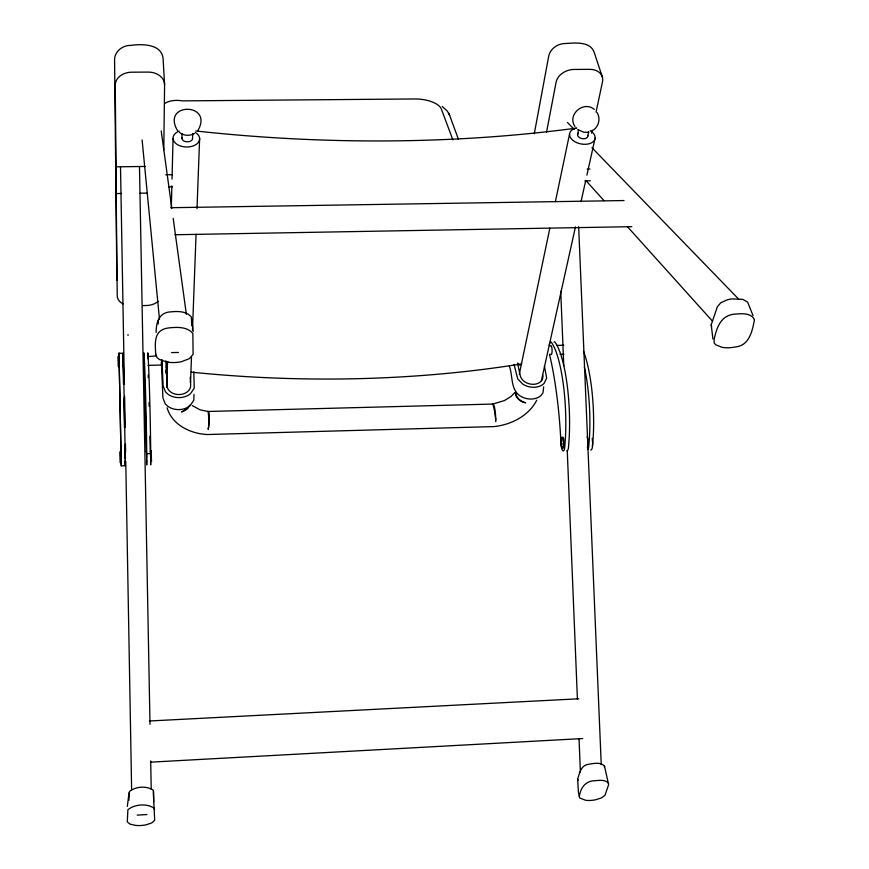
<?xml version="1.0" encoding="UTF-8"?>
<svg xmlns="http://www.w3.org/2000/svg" width="869" height="869" viewBox="0 0 869 869"><rect width="100%" height="100%" fill="white"/><g stroke="black" fill="none" stroke-linecap="round" stroke-linejoin="round"><path stroke-width="1.3" d="M146.72 459.831L146.687 461.895M147.665 356.029L147.817 352.825A74.799 1.662 88.9 0 1 150.706 451.587L150.728 464.839L150.543 463.123M119.064 357.333L119.02 353.129L122.931 353.477A74.93 0.695 89 0 1 125.114 452.434L125.255 465.708L121.247 465.838L121.106 459.375M120.997 452.13L121.204 462.753L121.073 457.985M121.269 465.838L119.02 353.129M163.785 149.946L164.589 84.88L163.166 59.82C162.807 43.689 141.843 43.765 130.719 45.405C122.659 45.155 114.328 51.608 114.567 60.08L116.859 280.47M191.777 325.799L191.365 317.055C186.639 311.091 177.873 311.156 170.954 311.841C159.223 312.286 156.083 322.03 156.127 332.458M128.894 800.392L129.459 791.496C135.749 786.445 146.47 785.565 153.205 790.149L154.671 820.249L151.912 822.845L146.253 824.79A17.565 8.342 -4.4 0 1 135.716 825.42L130.035 824.149L127.276 821.878L127.895 809.702C134.88 804.173 146.676 803.195 154.161 808.181L154.606 809.474M181.925 138.464L182.023 133.75M166.859 387.487L167.489 361.776M171.323 207.528L171.866 185.879M172.029 179.112L173.04 138.519M192.69 133.63L192.57 138.345A5.323 3.4 1.7 0 1 186.792 141.799A5.323 3.4 1.7 0 1 182.055 137.584M604.466 767.327L604.498 766.132C600.675 761.809 593.636 763.416 588.595 764.307C580.905 765.1 579.536 773.225 577.646 779.287L578.428 792.463L579.764 798.046L585.836 800.338A16.891 7.843 -10.4 0 0 595.71 799.752L601.565 797.851L604.987 795.298L608.626 784.664L604.498 766.132M158.223 324.018L158.354 319.966M190.528 382.871L191.484 357.202M192.483 330.177L196.057 234.272M197.013 208.603L199.631 138.356M143.906 356.681L144.102 365.491M147.784 356.583L156.55 355.91M146.416 451.293L146.698 457.985M150.38 451.163L150.695 459.701M147.98 365.382L161.688 365.013L161.764 360.754M127.33 806.465L129.036 792.756M122.909 353.031L122.887 355.041M122.963 356.855L123.126 366.055L123.094 365.241M534.283 133.783L548.643 56.496C549.99 48.783 557.757 43.483 565.35 43.515C574.561 43.005 590.605 40.854 594.309 52.748L602.347 76.993M546.514 132.294L556.127 82.088A16 12.036 -17.9 0 1 574.116 69.444L589.66 69.346A16 12.003 -18.4 0 1 602.51 81.762L596.069 112.058M577.548 134.673L578.493 130.089M519.325 374.115L549.86 228.156M555.41 201.619L569.564 133.945M587.781 136.281L588.747 131.686M591.583 133.131L592.147 130.491M541.409 380.6L575.452 226.863M581.035 201.684L585.728 180.48M586.901 175.18L595.124 138.073M712.917 338.975L711.211 324.789L717.381 306.757L720.77 302.76L727.396 299.762L731.394 298.893L742.908 299.403L747.601 302.13L753.065 315.632M579.319 796.83C580.264 788.324 585.326 780.949 594.331 780.753C598.991 780.416 605.367 779.276 608.669 783.404M161.688 365.013L161.525 362.395M536.749 400.196C528.71 415.958 511.211 424.702 494.168 426.581L207.452 434.522C190.745 433.848 171.997 424.941 167.098 407.767M197.806 130.73C214.393 102.249 160.33 101.945 177.71 130.937M514.774 392.658L511.157 396.394L504.552 400.533L492.777 404.063L208.06 411.471L200.163 409.886L192.31 405.584M188.443 406.931A11.677 8.603 -13.6 0 1 186.705 408.984L181.632 411.971L184.391 410.744A11.677 8.679 -3.2 0 0 189.518 405.15M592.365 130.665C598.654 127.341 600.968 118.51 597.025 112.525M194.45 133.468C189.909 136.194 183.5 135.933 179.47 132.37M178.427 352.445L171.541 352.618M146.97 814.546L137.172 815.122M588.595 132.218L583.957 132.273L577.679 129.6M150.326 762.167L582.741 738.541M149.511 720.988L578.776 698.785M146.611 453.705L150.587 453.575M557.246 345.427L563.818 345.254M560.016 354.335L563.959 354.237M142.635 305.595L146.622 305.508A14.708 10.363 -2.8 0 0 158.256 301.228M174.908 234.749L631.828 226.668M123.05 303.911A14.73 10.374 -2.3 0 1 117.228 295.84L116.174 193.57L121.475 193.494M140.05 193.211L146.676 193.114M170.856 207.713L624.04 200.554M116.174 193.57A87.91 0.663 89 0 1 116.055 166.826L145.101 166.446M165.762 174.756L172.301 174.669M587.292 169.075L590.008 169.042M168.597 186.835L172.529 186.781M584.913 180.882L590.333 180.806M125.234 465.697L125.114 462.384M594.287 109.407C583.751 100.283 566.816 114.665 574.941 126.483M442.267 106.507L447.296 111.08L449.621 115.262M567.479 122.475L574.061 129.275M591.941 147.719L738.715 299.186M585.902 180.535L603.998 200.641M627.527 226.787L712.591 321.313M452.879 139.876L441.517 109.472A23.517 10.504 4.3 0 0 414.741 98.957L182.457 100.88A25.625 16.229 21 0 0 164.589 103.585M448.893 113.318L458.506 139.475M577.646 779.287L578.048 780.416M544.428 366.142L546.677 378.113L544.016 383.501A15.392 11.482 13.9 0 1 522.769 384.12L517.728 378.938L514.068 364.415M711.211 324.789L711.635 326.733M517.522 363.036L520.303 375.799A11.547 8.614 13.9 0 0 533.512 384.315A11.547 8.614 13.9 0 0 542.756 375.169M509.288 366.023C513.036 375.625 510.288 389.508 520.096 395.895A15.284 11.471 14 0 0 541.202 395.265L543.006 392.755L543.657 386.835M592.202 438.324L592.647 443.136A5.214 1.314 87.2 0 1 592.321 445.873M549.523 354.215L549.751 355.41A137.574 30.361 87.4 0 1 560.874 441.582A8.397 1.999 87.3 0 0 562.504 450.37A8.397 1.999 87.3 0 0 564.731 447.644L565.437 437.965A72.703 16.848 87.6 0 0 551.402 342.364A8.169 1.923 88 0 0 549.295 345.525M161.21 130.882L171.845 208.375M173.181 218.304L186.368 314.361M147.828 356.138L147.958 358.756M191.875 319.173L193.157 331.545M142.103 139.931L159.483 319.303M193.809 371.899L194.243 388.15L190.485 393.711A15.751 12.101 0.4 0 1 168.141 394.363L165.512 391.908L163.122 385.901L161.949 359.603M194.015 394.385L193.82 400.153L190.094 405.704A15.642 12.079 0.3 0 1 167.902 406.366L165.284 403.922L162.916 397.915L161.373 362.091M190.213 377.255L190.669 385.119A11.808 9.07 0.4 0 1 179.34 394.559A11.808 9.07 0.4 0 1 167.054 385.782L165.903 360.82M124.995 451.608L125.169 458.702M119.075 356.887L119.238 366.153L119.205 365.349M165.555 370.237L165.675 372.866M578.656 226.733L601.25 764.72M560.722 291.234L563.775 365.784M567.272 451.185L577.418 699.241M579.026 738.552L580.416 772.432M146.524 461.667L146.752 464.98L146.72 451.717A74.821 1.51 88.9 0 0 143.939 352.933L143.798 356.127M125.136 461.526L125.179 462.623L125.19 460.548M143.961 365.078L143.993 366.305A141.419 2.705 88.9 0 1 146.296 451.804M128.004 334.652L128.025 335.488M123.05 365.643L123.083 366.87A141.614 1.249 89 0 1 123.507 384.109M119.162 365.132L119.205 366.979A141.658 0.967 89 0 1 120.954 452.64M139.485 166.87L150 724.322M150.695 760.94L151.228 789.421M120.509 167.033L124.386 384.141M124.604 396.351L125.169 427.559M125.451 443.842L125.603 451.989M125.766 461.482L131.632 789.867M118.412 361.906C118.586 379.21 118.173 343.852 118.336 361.178M116.055 166.826L115.229 85.238A16.478 12.839 -0.8 0 1 131.686 72.192L148.241 72.094A16.435 12.829 -1.5 0 1 164.589 84.88M153.617 791.355L153.683 802.12M587.694 135.423A5.181 3.215 11 0 1 581.698 138.551A5.181 3.215 11 0 1 578.396 133.185M195.84 130.969A832.176 411.873 5.1 0 0 576.647 128.091A12.959 8.006 11.4 0 0 571.835 139.388A12.959 8.006 11.4 0 0 591.116 143.037A12.959 8.006 11.4 0 0 590.268 130.665M521.682 363.894A768.956 441.876 4.7 0 1 191.354 372.149M123.832 398.284A141.614 1.249 89 0 1 124.441 427.667M124.788 445.124A141.614 1.249 89 0 1 124.919 452.51M148.175 374.984A141.375 2.976 88.9 0 1 148.273 377.602M149.044 402.466A141.375 2.976 88.9 0 1 149.153 406.214M149.913 436.216A141.375 2.976 88.9 0 1 150.25 451.674M207.843 411.471A11.536 1.054 -89.3 0 1 208.614 426.668L208.169 429.384L208.669 426.679A11.536 2.086 -84.6 0 0 208.18 411.482M195.297 132.381A13.317 8.505 2.1 0 1 195.34 144.949A13.317 8.505 2.1 0 1 175.777 143.428A13.317 8.505 2.1 0 1 179.22 131.132M515.654 391.973A11.406 7.669 25.1 0 0 522.866 401.934L525.723 402.825L522.856 401.967A11.406 8.093 16.5 0 1 515.491 392.451M550.425 346.036A4.508 1.065 88 0 1 552.076 349.816A4.508 1.065 88 0 1 550.816 354.335M587.987 449.512A8.386 2.096 87.2 0 0 588.726 446.829L589.475 437.172A72.583 17.706 87.5 0 0 584.381 367.196M587.086 436.803A5.377 1.347 87.2 0 1 587.716 438.465L587.835 446.025A5.377 1.347 87.2 0 1 587.238 447.111M583.457 351.217A72.561 17.836 87.5 0 1 593.223 437.053L592.473 446.709A8.375 2.118 87.2 0 1 590.67 449.979M562.319 446.883A5.388 1.282 87.3 0 0 563.883 446.829L563.764 439.258A5.388 1.282 87.3 0 0 562.178 437.639M561.819 444.689A5.388 1.282 87.3 0 1 561.667 443.342M561.624 440.583A5.388 1.282 87.3 0 1 561.732 439.366M554.053 341.984A8.158 1.934 88 0 1 555.063 342.267A72.681 16.978 87.6 0 1 569.195 437.835L568.489 447.513A8.397 2.01 87.3 0 1 566.773 450.783M166.783 369.108A11.666 9.559 -5.5 0 1 167.967 361.797M519.955 365.197A11.351 9.124 -18.7 0 1 517.837 363.774M151.163 451.869L151.456 461.743L151.239 450.739L151.163 451.869M120.204 451.771L120.4 462.786L120.215 451.761M155.779 354.248L157.028 357.604L159.462 359.527L167.152 362.091A25.777 16.837 -3.5 0 0 181.502 361.689L189.257 358.712L193.103 354.4L192.853 333.468C187.595 326.907 177.906 327.016 170.259 327.765C154.389 328.916 154.649 340.539 155.779 354.248M563.449 443.255L563.438 444.113A5.225 1.238 87.3 0 1 562.873 447.568A5.388 1.282 87.3 0 1 561.135 445.134A5.388 1.282 87.3 0 1 561.255 438.106A5.388 1.282 87.3 0 1 563.014 439.279L563.449 443.255M495.688 418.88L495.623 421.552L495.634 418.891A11.297 0.945 81.7 0 0 493.853 407.865A11.297 0.945 81.7 0 0 492.43 404.281L492.484 404.281A11.297 1.977 86.3 0 1 494.591 407.8A11.297 1.977 86.3 0 1 495.688 418.891M754.433 319.629C752.435 330.97 749.219 345.819 735.326 346.948A25.038 15.381 -16.3 0 1 722.063 347.318L715.817 344.83L714.188 342.962L714.079 339.703C716.697 327.255 721.085 314.719 735.511 314.078C741.833 313.513 751.229 312.829 754.433 319.629"/></g></svg>
